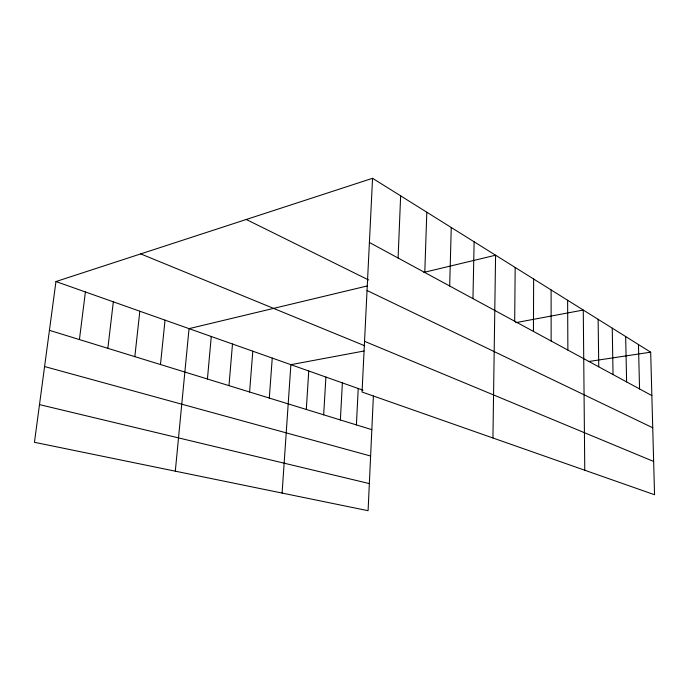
<?xml version="1.0" encoding="UTF-8"?>
<svg xmlns="http://www.w3.org/2000/svg" width="689" height="689" viewBox="0 0 689 689"><rect width="100%" height="100%" fill="white"/><g stroke="black" fill="none" stroke-linecap="round" stroke-linejoin="round"><path stroke-width="1.03" d="M533.432 331.4L533.648 279.019M514.683 321.238L515.174 267.461M492.936 437.989L495.58 255.214L423.838 272.405M472.964 298.621L474.127 241.805M449.684 285.995L451.252 227.499M424.786 272.491L426.818 212.221M398.087 258.022L400.645 195.857M373.386 396.003L368.09 510.704L34.45 442.295L55.955 281.543L372.56 178.296L650.674 352.182L654.55 494.736L362.044 392.024L372.56 178.296M356.402 424.898L358.228 388.51M340.366 419.963L342.381 382.903M323.675 414.821L325.906 377.064M306.304 409.464L308.75 371.001M282.094 493.074L290.879 364.67L363.99 351.011M269.304 398.07L272.25 358.082M249.59 391.989L252.803 351.201M228.981 385.642L232.494 344.018M207.432 379.002L211.265 336.499M175.307 471.173L189.044 328.636L367.168 285.978M160.468 364.533L165.041 320.144M134.829 356.635L139.833 311.23M107.854 348.324L113.323 301.842M79.424 339.565L85.402 291.964M515.708 322.667L583.273 310.041L584.772 470.234M588.44 361.553L650.674 352.182M39.488 404.607L369.347 483.583M44.587 366.548L370.613 456.023M49.427 330.324L371.827 429.652M55.955 281.543L363 390.189M140.72 253.905L364.705 345.757M364.533 341.331L653.646 461.458M367.039 290.5L652.724 427.757M246.274 219.481L368.641 280.001M369.399 242.468L651.854 395.607M638.47 344.552L639.538 388.932M625.672 336.559L626.611 381.921M612.245 328.162L613.038 374.558M598.13 319.334L598.758 366.824M567.624 300.258L567.874 350.072M551.105 289.931L551.14 341.003"/></g></svg>
